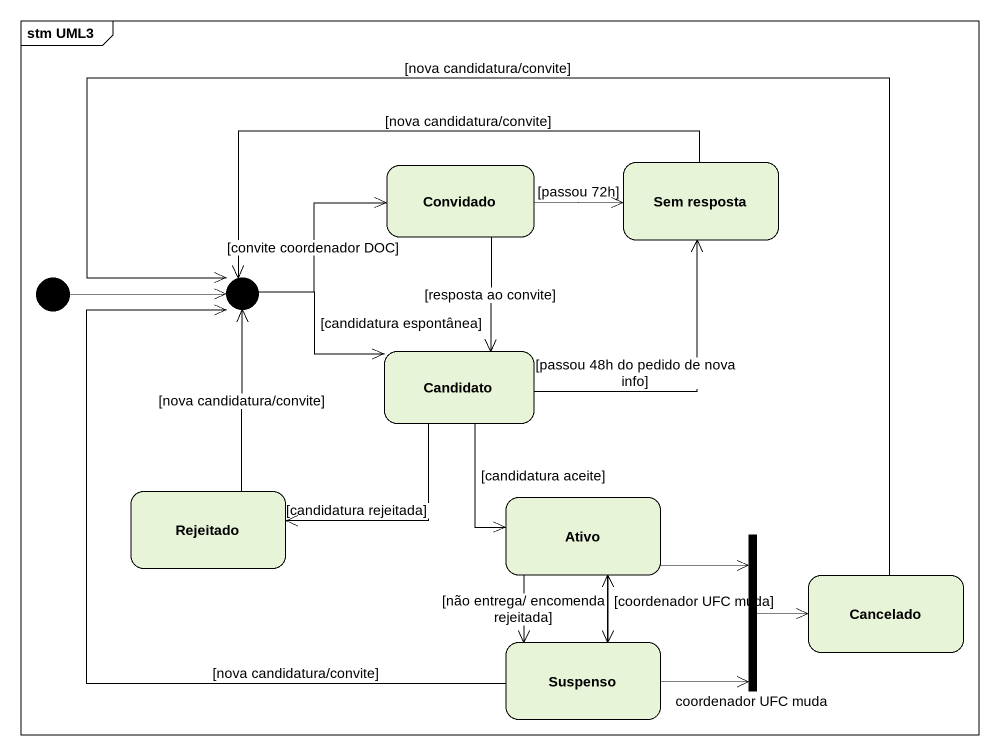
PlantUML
@startuml
mainframe stm UML3
hide empty description
state Convidado
state "Sem resposta" as Sem_resposta
state junction1 <<choice>>
state Candidato
state Rejeitado
state Ativo
state "coordenador UFC muda" as coordenador_UFC_muda <<join>>
state Cancelado
state Suspenso
[*] -right-> junction1
Convidado -right-> Sem_resposta : [passou 72h]
Convidado --> Candidato : [resposta ao convite]
Sem_resposta -left-> junction1 : [nova candidatura/convite]
junction1 -right-> Convidado : [convite coordenador DOC]
junction1 -right-> Candidato : [candidatura espontânea]
Candidato -up-> Sem_resposta : [passou 48h do pedido de nova info]
Candidato -left-> Rejeitado : [candidatura rejeitada]
Candidato --> Ativo : [candidatura aceite]
Rejeitado -up-> junction1 : [nova candidatura/convite]
Ativo -right-> coordenador_UFC_muda
Ativo --> Suspenso : [não entrega/ encomenda rejeitada]
Ativo --> Suspenso : [coordenador UFC muda]
coordenador_UFC_muda -right-> Cancelado
Cancelado -left-> junction1 : [nova candidatura/convite]
Suspenso -up-> junction1 : [nova candidatura/convite]
Suspenso -up-> Ativo
Suspenso -right-> coordenador_UFC_muda
@enduml
